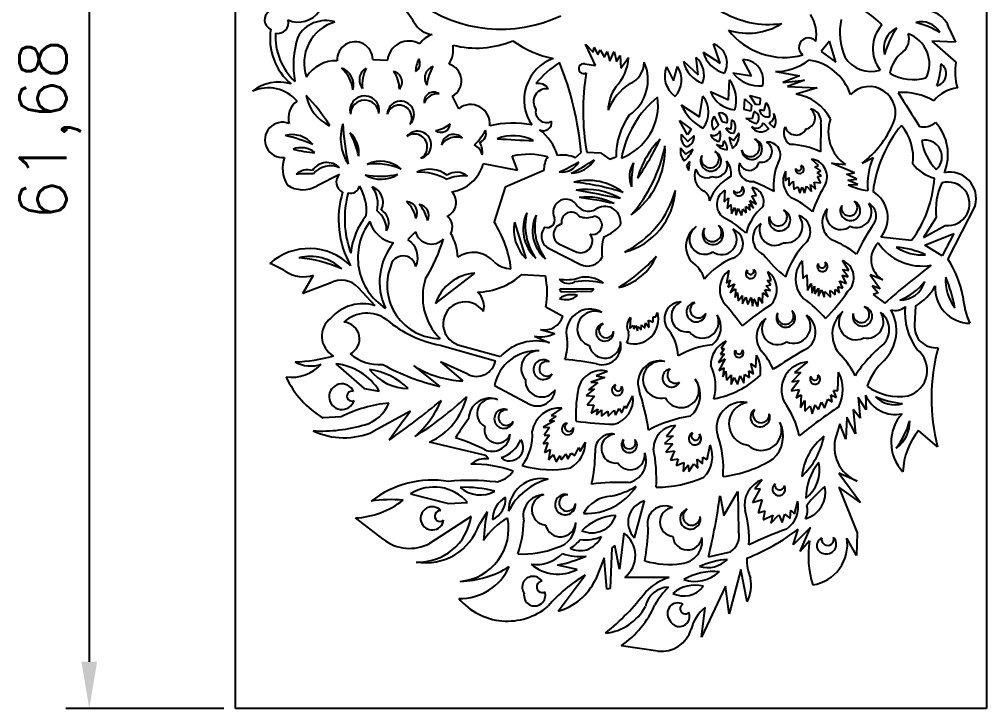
# Model space of a CAD drawing. Header units: millimetres. Extents: x 301.3 to 352.8, y 178.7 to 248.2.
# Drawn here: x 301.3 to 352.8, y 178.7 to 215.4 of the extents above; entities that cross this region are included whole.
import ezdxf

# ---------------------------------------------------------------- set-up
doc = ezdxf.new("R2010")
doc.units = ezdxf.units.MM
doc.styles.get("Standard").update_dxf_attribs({"font": 'txt', "bigfont": 'gbcbig.shx'})
doc.dimstyles.new('ISO-25', dxfattribs={"dimtxt": 2.5, "dimasz": 2.5, "dimexe": 1.25, "dimexo": 0.625, "dimtad": 1, "dimtxsty": 'Standard', "dimcen": 2.5, "dimadec": 0, "dimazin": 0, "dimtfac": 1, "dimtmove": 0, "dimatfit": 3, "dimfxl": 1, "dimarcsym": 0})
picture_1 = doc.add_image_def('image1.jpg', size_in_pixel=(500, 771))

# ---------------------------------------------------------------- blocks, each defined once
blk = doc.blocks.new('*D2')
at = {"color": 0, "lineweight": -2}
for p, q in [((312.148, 240.382), (303.738, 240.382)), ((304.988, 237.882), (304.988, 181.202)), ((312.148, 178.702), (303.738, 178.702))]:
    blk.add_line(p, q, dxfattribs=at)
at = {"color": 0}
for points in [[(304.571, 237.882), (305.404, 237.882), (304.988, 240.382)], [(304.571, 181.202), (305.404, 181.202), (304.988, 178.702)]]:
    blk.add_solid(points, dxfattribs=at)
at = {"layer": 'Defpoints', "color": 0}
for p in [(312.773, 240.382), (304.988, 178.702), (312.773, 178.702)]:
    blk.add_point(p, dxfattribs=at)
at = {"color": 0, "insert": (302.904, 209.542), "char_height": 2.5, "attachment_point": 5, "rotation": 90}
blk.add_mtext('61,68', dxfattribs=at)

msp = doc.modelspace()

# ---------------------------------------------------------------- linework, layer by layer
for p, q in [((350.782, 214.934), (351.117, 214.197)), ((331.953, 212.967), (331.407, 214.096)), ((331.407, 214.096), (331.817, 213.674)), ((331.817, 213.674), (331.867, 213.935)), ((331.867, 213.935), (332.065, 213.526)), ((332.065, 213.526), (332.189, 213.786)), ((332.189, 213.786), (332.425, 213.402)), ((338.589, 213.083), (338.219, 214.111)), ((344.396, 214.259), (343.955, 213.709)), ((344.74, 213.131), (344.396, 214.259)), ((351.117, 214.197), (349.853, 214.253)), ((349.853, 214.253), (351.14, 213.141)), ((320.082, 213.281), (320.864, 213.245)), ((332.425, 213.402), (332.562, 213.699)), ((332.562, 213.699), (332.711, 213.191)), ((332.711, 213.191), (332.934, 213.712)), ((332.934, 213.712), (333.071, 213.178)), ((333.071, 213.178), (333.257, 213.488)), ((333.257, 213.488), (333.294, 212.819)), ((333.294, 212.819), (333.704, 213.377)), ((337.41, 212.454), (337.31, 213.383)), ((337.67, 213.672), (338.589, 213.083)), ((340.247, 212.404), (339.786, 213.277)), ((343.955, 213.709), (344.74, 213.131)), ((331.37, 213.042), (331.953, 212.967)), ((335.732, 212.884), (336.101, 212.135)), ((336.101, 212.135), (336.311, 212.903)), ((336.631, 213.183), (337.41, 212.454)), ((339.264, 212.574), (340.247, 212.404)), ((341.532, 212.633), (342.805, 212.416)), ((342.805, 212.416), (341.911, 212.05)), ((339.033, 211.13), (339.082, 212.198)), ((341.911, 212.05), (343.068, 212.176)), ((343.068, 212.176), (342.163, 211.832)), ((342.163, 211.832), (343.744, 211.764)), ((343.744, 211.764), (342.633, 211.432)), ((324.319, 211.325), (324.646, 210.654)), ((337.48, 210.221), (337.662, 211.324)), ((338.062, 211.579), (339.033, 211.13)), ((340.17, 211.366), (340.718, 211.217)), ((340.474, 210.87), (340.17, 211.366)), ((340.718, 211.217), (340.701, 210.879)), ((336.508, 210.864), (337.48, 210.221)), ((339.858, 210.61), (339.901, 211.187)), ((339.901, 211.187), (340.256, 210.84)), ((340.256, 210.84), (340.213, 210.524)), ((340.701, 210.879), (340.474, 210.87)), ((340.919, 210.567), (341.039, 210.964)), ((338.246, 210.263), (338.495, 209.78)), ((338.495, 210.42), (338.671, 209.976)), ((340.213, 210.524), (339.858, 210.61)), ((339.957, 210.161), (340.303, 210.135)), ((340.303, 210.135), (340.397, 210.503)), ((340.684, 210.614), (340.919, 210.567)), ((336.41, 210.027), (337.036, 209.574)), ((336.851, 209.258), (336.41, 210.027)), ((338.495, 209.78), (338.227, 209.519)), ((338.671, 209.976), (338.959, 209.911)), ((339.164, 209.57), (339.209, 210.067)), ((340.872, 209.909), (341.172, 209.588)), ((341.463, 209.644), (341.197, 209.896)), ((343.951, 209.854), (343.923, 208.363)), ((336.511, 209.305), (336.863, 208.912)), ((337.036, 209.574), (336.851, 209.258)), ((336.863, 208.912), (337.197, 209.234)), ((338.879, 209.634), (339.164, 209.57)), ((339.052, 209.15), (339.293, 208.968)), ((339.293, 208.968), (339.576, 209.373)), ((338.373, 208.748), (338.717, 208.658)), ((338.717, 208.658), (338.779, 208.951)), ((327.792, 207.387), (327.514, 208.134)), ((330.87, 208.047), (331.184, 208.327)), ((331.482, 208.34), (332.214, 208.316)), ((332.214, 208.316), (332.698, 207.968)), ((336.478, 208.575), (336.751, 208.229)), ((336.751, 208.229), (337.138, 208.498)), ((325.968, 207.732), (327.792, 207.387)), ((332.698, 207.968), (333.046, 208.092)), ((336.976, 207.842), (336.791, 207.6)), ((336.791, 207.6), (336.915, 207.358)), ((336.915, 207.358), (336.976, 207.842)), ((343.822, 207.635), (343.454, 207.973)), ((343.615, 207.559), (343.822, 207.635)), ((345.735, 207.234), (344.515, 207.763)), ((344.515, 207.763), (345.264, 207.679)), ((346.151, 207.762), (346.733, 208.061)), ((346.151, 207.762), (346.151, 207.762)), ((346.151, 207.762), (346.151, 207.762)), ((318.31, 207.159), (317.121, 206.549)), ((329.192, 207.365), (327.141, 206.483)), ((342.057, 207.328), (342.064, 206.822)), ((343.945, 207.351), (343.615, 207.559)), ((343.745, 207.252), (343.945, 207.351)), ((343.983, 207.091), (343.745, 207.252)), ((343.761, 207.045), (343.983, 207.091)), ((345.306, 207.175), (345.735, 207.234)), ((345.861, 206.906), (345.306, 207.175)), ((342.064, 206.822), (342.248, 206.991)), ((342.248, 206.991), (342.233, 206.546)), ((342.233, 206.546), (342.471, 206.799)), ((342.471, 206.799), (342.509, 206.354)), ((343.454, 206.255), (343.4, 206.623)), ((343.4, 206.623), (343.661, 206.377)), ((343.661, 206.377), (343.584, 206.753)), ((343.584, 206.753), (343.945, 206.707)), ((343.945, 206.707), (343.761, 207.045)), ((345.373, 206.856), (345.861, 206.906)), ((345.92, 206.629), (345.373, 206.856)), ((345.398, 206.604), (345.92, 206.629)), ((327.141, 206.483), (326.541, 204.628)), ((338.84, 206.313), (338.788, 205.697)), ((340.267, 206.018), (340.524, 206.043)), ((340.524, 206.043), (340.28, 206.467)), ((342.509, 206.354), (342.724, 206.492)), ((342.724, 206.492), (342.832, 206.163)), ((342.832, 206.163), (342.955, 206.485)), ((342.955, 206.485), (343.07, 206.163)), ((343.07, 206.163), (343.177, 206.523)), ((343.177, 206.523), (343.454, 206.255)), ((338.788, 205.697), (339.02, 205.902)), ((339.02, 205.902), (338.955, 205.337)), ((338.955, 205.337), (339.148, 205.555)), ((339.148, 205.555), (339.187, 205.067)), ((340.177, 205.247), (340.125, 205.581)), ((340.125, 205.581), (340.357, 205.363)), ((340.357, 205.363), (340.164, 205.774)), ((340.164, 205.774), (340.511, 205.581)), ((340.511, 205.581), (340.267, 206.018)), ((339.187, 205.067), (339.367, 205.401)), ((339.367, 205.401), (339.431, 204.99)), ((339.431, 204.99), (339.547, 205.35)), ((339.547, 205.35), (339.714, 204.977)), ((339.714, 204.977), (339.791, 205.324)), ((339.791, 205.324), (339.971, 205.119)), ((339.971, 205.119), (339.945, 205.44)), ((339.945, 205.44), (340.177, 205.247)), ((352.158, 205.497), (350.71, 202.667)), ((327.633, 204.617), (328.237, 202.679)), ((350.091, 204.855), (349.405, 203.789)), ((322.361, 204.097), (321.948, 203.698)), ((349.405, 203.789), (350.57, 204.444)), ((349.481, 203.396), (351.018, 204.005)), ((351.018, 204.005), (350.408, 202.824)), ((347.144, 203.828), (348.775, 203.647)), ((329.514, 203.189), (331.141, 202.359)), ((330.027, 203.437), (330.957, 203.019)), ((350.408, 202.824), (349.481, 203.396)), ((342.945, 202.551), (342.986, 201.617)), ((345.431, 202.039), (345.098, 202.578)), ((339.048, 202.039), (338.914, 201.367)), ((341.295, 201.515), (341.119, 201.979)), ((345.403, 201.707), (345.091, 202.087)), ((345.091, 202.087), (345.431, 202.039)), ((316.36, 200.818), (316.931, 201.797)), ((323.424, 200.286), (325.52, 201.896)), ((328.029, 201.831), (329.274, 201.76)), ((338.914, 201.367), (339.112, 201.544)), ((339.112, 201.544), (338.984, 201.15)), ((341.275, 201.268), (341.078, 201.515)), ((341.078, 201.515), (341.295, 201.515)), ((342.986, 201.617), (343.194, 201.811)), ((343.194, 201.811), (343.235, 200.98)), ((345.119, 201.091), (344.939, 201.485)), ((344.939, 201.485), (345.306, 201.354)), ((345.306, 201.354), (345.077, 201.797)), ((345.077, 201.797), (345.403, 201.707)), ((347.247, 201.536), (346.563, 201.802)), ((346.563, 201.802), (347.108, 201.071)), ((317.811, 201.364), (316.36, 200.818)), ((320.212, 200.163), (319.324, 201.116)), ((330.047, 201.062), (331.852, 201.062)), ((330.123, 200.88), (330.047, 201.062)), ((331.746, 200.919), (330.123, 200.88)), ((331.852, 201.062), (331.746, 200.919)), ((338.984, 201.15), (339.339, 201.337)), ((339.339, 201.337), (339.122, 200.854)), ((339.122, 200.854), (339.398, 201.071)), ((339.398, 201.071), (339.379, 200.607)), ((341.147, 200.636), (340.969, 201.021)), ((340.969, 201.021), (341.266, 200.982)), ((341.028, 201.229), (341.275, 201.268)), ((341.266, 200.982), (341.028, 201.229)), ((343.235, 200.98), (343.422, 201.354)), ((343.422, 201.354), (343.478, 200.828)), ((343.478, 200.828), (343.609, 201.209)), ((343.609, 201.209), (343.63, 200.793)), ((343.63, 200.793), (343.824, 201.105)), ((343.824, 201.105), (343.817, 200.676)), ((343.817, 200.676), (343.976, 201.015)), ((343.976, 201.015), (344.115, 200.614)), ((344.115, 200.614), (344.163, 200.918)), ((344.163, 200.918), (344.461, 200.627)), ((344.461, 200.627), (344.433, 200.973)), ((344.433, 200.973), (344.71, 200.752)), ((344.71, 200.752), (344.71, 201.036)), ((344.71, 201.036), (344.939, 200.842)), ((344.939, 200.842), (344.849, 201.195)), ((344.849, 201.195), (345.119, 201.091)), ((347.108, 201.071), (346.683, 201.217)), ((346.683, 201.217), (347.002, 200.845)), ((339.379, 200.607), (339.507, 200.863)), ((339.507, 200.863), (339.547, 200.429)), ((339.547, 200.429), (339.754, 200.705)), ((339.754, 200.705), (339.774, 200.261)), ((339.774, 200.261), (339.952, 200.627)), ((339.952, 200.627), (340.06, 200.232)), ((340.06, 200.232), (340.228, 200.607)), ((340.228, 200.607), (340.307, 200.133)), ((340.307, 200.133), (340.376, 200.538)), ((340.376, 200.538), (340.584, 200.123)), ((340.584, 200.123), (340.376, 200.538)), ((340.584, 200.123), (340.633, 200.617)), ((340.633, 200.617), (340.831, 200.301)), ((340.831, 200.301), (340.851, 200.844)), ((340.851, 200.844), (341.147, 200.636)), ((347.002, 200.845), (346.736, 200.765)), ((346.736, 200.765), (347.348, 200.3)), ((329.298, 200.113), (330.211, 199.616)), ((348.988, 200.149), (348.938, 199.151)), ((333.808, 199.542), (333.776, 198.942)), ((334.805, 199.001), (334.772, 199.399)), ((334.772, 199.399), (335.016, 199.293)), ((335.016, 199.293), (335.016, 199.57)), ((335.016, 199.57), (335.162, 199.57)), ((335.162, 199.57), (335.239, 199.805)), ((329.013, 198.893), (329.772, 198.68)), ((333.776, 198.942), (333.956, 199.131)), ((333.956, 199.131), (333.981, 198.926)), ((333.981, 198.926), (334.088, 199.107)), ((334.088, 199.107), (334.178, 198.827)), ((334.178, 198.827), (334.222, 199.06)), ((334.222, 199.06), (334.381, 198.879)), ((334.381, 198.879), (334.395, 199.151)), ((334.395, 199.151), (334.569, 198.977)), ((334.569, 198.977), (334.601, 199.253)), ((334.601, 199.253), (334.805, 199.001)), ((328.693, 198.537), (329.5, 198.194)), ((323.674, 198.063), (326.617, 197.221)), ((324.621, 198.088), (326.879, 197.459)), ((338.794, 197.878), (338.597, 197.564)), ((338.896, 198.271), (338.629, 197.878)), ((338.629, 197.878), (338.794, 197.878)), ((338.809, 197.596), (338.495, 197.141)), ((338.495, 197.141), (338.841, 197.329)), ((338.841, 197.329), (338.503, 196.717)), ((338.597, 197.564), (338.809, 197.596)), ((340.483, 196.874), (340.522, 197.533)), ((318.119, 197.066), (319.618, 195.746)), ((322.252, 196.973), (323.658, 195.866)), ((325.146, 196.511), (323.691, 197.171)), ((323.691, 197.171), (324.881, 196.164)), ((338.503, 196.717), (338.786, 196.858)), ((338.786, 196.858), (338.731, 196.371)), ((340.349, 196.544), (340.223, 197.093)), ((340.223, 197.093), (340.483, 196.874)), ((343.239, 197.172), (342.533, 196.615)), ((332.44, 196.342), (331.693, 196.086)), ((332.583, 196.658), (331.98, 196.423)), ((331.98, 196.423), (332.44, 196.342)), ((338.731, 196.371), (338.888, 196.67)), ((338.888, 196.67), (338.919, 196.207)), ((338.919, 196.207), (339.171, 196.481)), ((339.171, 196.481), (339.171, 195.971)), ((339.171, 195.971), (339.336, 196.348)), ((339.336, 196.348), (339.509, 195.971)), ((339.509, 195.971), (339.642, 196.426)), ((339.642, 196.426), (339.839, 196.034)), ((339.839, 196.034), (339.886, 196.505)), ((339.886, 196.505), (340.145, 196.348)), ((340.145, 196.348), (340.114, 196.701)), ((340.114, 196.701), (340.349, 196.544)), ((342.881, 196.601), (342.394, 196.114)), ((342.533, 196.615), (342.881, 196.601)), ((344.846, 195.655), (344.888, 196.629)), ((319.618, 195.746), (320.431, 195.619)), ((326.562, 195.922), (328.461, 194.902)), ((332.062, 196.076), (331.571, 195.678)), ((331.693, 196.086), (332.062, 196.076)), ((342.798, 196.184), (342.366, 195.627)), ((342.394, 196.114), (342.798, 196.184)), ((331.888, 195.729), (331.448, 195.381)), ((331.448, 195.381), (331.888, 195.341)), ((331.888, 195.341), (331.499, 194.86)), ((331.571, 195.678), (331.888, 195.729)), ((333.585, 194.697), (333.933, 195.361)), ((342.366, 195.627), (342.784, 195.71)), ((342.784, 195.71), (342.631, 195.251)), ((342.631, 195.251), (342.895, 195.418)), ((342.895, 195.418), (342.853, 194.736)), ((344.539, 195.042), (344.484, 195.418)), ((344.484, 195.418), (344.776, 195.279)), ((344.776, 195.279), (344.609, 195.655)), ((344.609, 195.655), (344.846, 195.655)), ((346.365, 194.618), (345.928, 195.284)), ((345.928, 195.284), (346.037, 194.182)), ((346.328, 195.393), (346.365, 194.618)), ((330.147, 194.716), (329.591, 194.319)), ((331.499, 194.86), (331.857, 194.891)), ((331.857, 194.891), (331.714, 194.441)), ((333.35, 194.452), (333.514, 194.83)), ((333.514, 194.83), (333.585, 194.697)), ((342.853, 194.736), (343.09, 195.112)), ((343.09, 195.112), (343.09, 194.555)), ((343.09, 194.555), (343.383, 194.833)), ((343.383, 194.833), (343.48, 194.402)), ((343.48, 194.402), (343.634, 194.889)), ((343.634, 194.889), (343.815, 194.638)), ((343.815, 194.638), (343.982, 195.028)), ((343.982, 195.028), (344.135, 194.708)), ((344.135, 194.708), (344.316, 195.195)), ((344.316, 195.195), (344.539, 195.042)), ((318.4, 194.253), (317.439, 194.188)), ((322.1, 194.539), (320.113, 193.462)), ((329.841, 194.285), (329.478, 194.025)), ((329.591, 194.319), (329.841, 194.285)), ((331.714, 194.441), (332.072, 194.656)), ((332.072, 194.656), (332, 194.36)), ((332, 194.36), (332.266, 194.615)), ((332.266, 194.615), (332.256, 194.288)), ((332.256, 194.288), (332.604, 194.554)), ((332.604, 194.554), (332.614, 194.278)), ((332.614, 194.278), (332.931, 194.595)), ((332.931, 194.595), (333.002, 194.329)), ((333.002, 194.329), (333.197, 194.687)), ((333.197, 194.687), (333.35, 194.452)), ((345.322, 194.23), (345.274, 193.056)), ((345.783, 193.334), (345.322, 194.23)), ((346.037, 194.182), (345.662, 194.642)), ((345.662, 194.642), (345.783, 193.334)), ((329.761, 194.036), (329.149, 193.696)), ((329.149, 193.696), (329.5, 193.685)), ((329.5, 193.685), (329.217, 193.277)), ((329.478, 194.025), (329.761, 194.036)), ((336.202, 193.785), (335.726, 193.194)), ((344.959, 193.879), (344.765, 193.237)), ((345.274, 193.056), (344.959, 193.879)), ((329.489, 193.277), (329.16, 192.813)), ((329.217, 193.277), (329.489, 193.277)), ((336.074, 193.241), (335.622, 192.823)), ((335.726, 193.194), (336.074, 193.241)), ((350.161, 192.645), (349.138, 193.517)), ((326.112, 192.178), (323.113, 192.904)), ((329.16, 192.813), (329.41, 192.881)), ((329.41, 192.881), (329.228, 192.348)), ((331.122, 192.405), (331.416, 192.903)), ((335.622, 192.823), (336.063, 192.812)), ((336.063, 192.812), (335.692, 192.36)), ((337.895, 191.977), (338.046, 192.754)), ((326.242, 191.996), (326.112, 192.178)), ((329.228, 192.348), (329.534, 192.507)), ((329.534, 192.507), (329.444, 191.952)), ((329.444, 191.952), (329.693, 192.235)), ((329.693, 192.235), (329.852, 191.85)), ((329.852, 191.85), (330.067, 192.19)), ((330.067, 192.19), (330.124, 191.952)), ((330.124, 191.952), (330.362, 192.269)), ((330.362, 192.269), (330.464, 191.986)), ((330.464, 191.986), (330.657, 192.314)), ((330.657, 192.314), (330.838, 192.19)), ((330.838, 192.19), (331.065, 192.62)), ((331.065, 192.62), (331.122, 192.405)), ((335.692, 192.36), (336.144, 192.441)), ((336.144, 192.441), (335.935, 191.931)), ((335.935, 191.931), (336.341, 192.012)), ((336.341, 192.012), (336.237, 191.653)), ((336.237, 191.653), (336.643, 191.815)), ((336.643, 191.815), (336.62, 191.34)), ((336.62, 191.34), (336.886, 191.688)), ((336.886, 191.688), (336.91, 191.328)), ((336.91, 191.328), (337.176, 191.734)), ((337.176, 191.734), (337.397, 191.514)), ((337.397, 191.514), (337.35, 191.989)), ((337.35, 191.989), (337.64, 191.746)), ((337.64, 191.746), (337.652, 192.105)), ((337.652, 192.105), (337.895, 191.977)), ((345.882, 190.823), (344.91, 191.237)), ((344.91, 191.237), (346.063, 189.684)), ((340.817, 190.884), (340.43, 190.416)), ((322.099, 190.147), (324.113, 189.623)), ((338.783, 188.998), (339.522, 190.273)), ((339.522, 190.273), (339.567, 188.142)), ((340.719, 190.429), (340.306, 189.686)), ((340.43, 190.416), (340.719, 190.429)), ((346.063, 189.684), (344.894, 190.502)), ((344.894, 190.502), (345.879, 188.065)), ((324.113, 189.623), (325.128, 189.691)), ((334.018, 187.804), (334.552, 189.769)), ((338.574, 190.045), (338.783, 188.998)), ((340.306, 189.686), (340.816, 189.851)), ((340.816, 189.851), (340.609, 189.136)), ((342.538, 189.08), (342.717, 189.755)), ((326.18, 189.178), (325.764, 188.531)), ((340.609, 189.136), (340.954, 189.246)), ((340.954, 189.246), (340.871, 188.764)), ((341.89, 188.613), (342.028, 189.053)), ((342.028, 189.053), (342.317, 188.833)), ((342.317, 188.833), (342.345, 189.273)), ((342.345, 189.273), (342.538, 189.08)), ((320.634, 187.734), (319.157, 188.86)), ((325.316, 188.931), (323.111, 187.505)), ((340.871, 188.764), (341.394, 189.012)), ((341.284, 188.585), (341.698, 189.025)), ((341.394, 189.012), (341.284, 188.585)), ((341.698, 189.025), (341.89, 188.613)), ((333.451, 188.051), (333.216, 186.13)), ((343.387, 188.353), (342.47, 187.436)), ((342.47, 187.436), (342.732, 188.265)), ((342.834, 187.072), (343.387, 188.353)), ((345.879, 188.065), (345.846, 186.863)), ((343.344, 187.64), (342.834, 187.072)), ((345.846, 186.863), (345.328, 187.781)), ((332.815, 187.271), (332.727, 185.102)), ((332.965, 187.384), (332.815, 187.271)), ((333.216, 186.13), (332.965, 187.384)), ((337.963, 186.785), (339.139, 187.058)), ((332.401, 186.744), (331.937, 185.566)), ((332.551, 185.065), (332.401, 186.744)), ((330.96, 186.119), (329.928, 186.349)), ((339.675, 186.112), (339.063, 183.756)), ((340.024, 184.396), (339.675, 186.112)), ((329.96, 183.899), (331.386, 185.807)), ((335.861, 185.691), (333.499, 185.691)), ((332.727, 185.102), (332.551, 185.065)), ((338.874, 185.225), (337.584, 182.518)), ((339.063, 183.756), (338.874, 185.225)), ((337.584, 182.518), (337.792, 184.096)), ((335.27, 181.768), (333.307, 182.055))]:
    msp.add_line(p, q)
for centre, radius, start, end in [((316.12, 216.635), 1.365, 246.3983, 43.3945), ((315.916, 211.091), 7.616, 33.1003, 51.3368), ((326.906, 222.378), 7.48, 233.4699, 295.218), ((343.912, 212.131), 4.43, 42.1448, 72.9582), ((314.863, 215.395), 0.54, 123.1396, 247.3771), ((341.199, 220.162), 5.015, 238.2714, 277.5938), ((349.489, 214.538), 1.352, 17.0419, 101.1144), ((315.028, 215.234), 0.566, 257.3927, 15.3516), ((317.573, 213.668), 1.683, 72.8314, 151.7979), ((341.697, 214.593), 2.012, 349.921, 32.7182), ((348.252, 214.725), 3.299, 167.8803, 203.3021), ((317.759, 214.382), 3.146, 170.5906, 229.9162), ((318.687, 213.102), 2.259, 105.8504, 199.575), ((323.366, 215.813), 1.209, 207.7113, 264.6105), ((340.07, 218.079), 3.398, 252.0561, 301.8238), ((342.002, 217.166), 3.776, 217.9219, 285.1134), ((348.538, 213.86), 1.83, 137.1789, 218.5771), ((348.486, 213.863), 1.199, 114.8265, 195.06), ((352.463, 212.004), 5.364, 146.6615, 163.225), ((349.302, 214.177), 1.112, 28.7663, 105.9711), ((347.96, 210.958), 4.412, 58.3181, 76.4193), ((318.211, 214.519), 3.31, 177.1787, 226.7153), ((320.649, 212.994), 4.79, 162.1448, 190.6456), ((323.614, 213.437), 1.226, 107.1657, 146.9717), ((343.282, 213.929), 0.504, 38.1676, 234.1206), ((347.76, 214.374), 0.881, 309.0126, 17.4592), ((348.034, 213.041), 1.695, 334.0607, 70.5077), ((319.137, 213.275), 0.946, 0.3829, 183.5978), ((322.008, 213.11), 1.151, 59.8237, 173.2663), ((322.839, 213.833), 1.534, 328.4934, 8.0364), ((325.611, 218.858), 4.971, 255.3958, 292.8663), ((330.627, 218.404), 5.152, 233.2317, 259.5464), ((337.864, 213.087), 1.084, 330.5811, 70.8858), ((322.06, 213.081), 0.54, 303.8788, 25.8767), ((324.169, 212.511), 1.813, 153.6026, 176.153), ((330.5, 211.126), 2.355, 110.0666, 214.5274), ((331.316, 213.503), 2.391, 315.484, 356.9801), ((336.463, 212.446), 1.263, 340.0332, 47.8658), ((339.218, 214.11), 1.609, 195.7981, 255.2661), ((339.779, 212.175), 1.102, 344.6172, 89.6477), ((346.612, 214.272), 1.631, 211.5041, 287.6919), ((349.401, 212.252), 1.803, 127.0827, 170.5385), ((318.124, 211.372), 1.844, 87.8782, 148.1654), ((317.32, 211.497), 1.712, 5.3642, 50.076), ((318.141, 211.929), 0.924, 342.898, 72.5423), ((320.069, 212.197), 0.701, 118.1351, 220.9586), ((321.287, 211.973), 1.762, 151.438, 187.6557), ((323.499, 212.284), 0.651, 107.2376, 214.6803), ((325.063, 211.745), 2.106, 146.5285, 175.3894), ((323.877, 212.142), 0.929, 298.4579, 73.1008), ((333.861, 207.546), 6.769, 124.5287, 138.9176), ((314.279, 206.777), 16.976, 5.2403, 21.9519), ((331.31, 212.791), 0.258, 76.5407, 301.42), ((332.455, 212.196), 2.281, 304.3394, 24.1441), ((333.331, 213.123), 1.205, 291.1569, 0.2617), ((336.912, 212.374), 1.286, 156.6596, 235.3541), ((335.274, 212.19), 1.259, 316.1079, 34.5356), ((338.161, 213.489), 1.56, 191.3248, 250.8883), ((341.513, 215.545), 2.912, 270.3904, 307.8748), ((342.937, 210.547), 2.724, 18.403, 82.3472), ((349.962, 212.517), 0.657, 284.6277, 53.508), ((345.748, 213.331), 4.614, 341.6867, 356.449), ((354.081, 212.605), 2.989, 169.6708, 196.3376), ((319.869, 211.685), 1.634, 0.3055, 36.0561), ((321.057, 212.075), 0.587, 319.4467, 76.9149), ((343.704, 210.563), 12.423, 170.7016, 190.3074), ((340.647, 213.584), 1.713, 216.1532, 276.5324), ((348.879, 214.672), 2.468, 239.3885, 285.9714), ((315.075, 209.795), 2.277, 73.1926, 127.9453), ((314.506, 209.725), 2.043, 40.6648, 114.0161), ((329.321, 211.038), 0.681, 80.07, 216.2663), ((328.897, 211.371), 0.638, 31.9332, 102.5378), ((335.62, 209.319), 3.26, 124.6626, 157.3637), ((335.053, 210.468), 2.444, 146.2473, 177.5353), ((337.599, 211.114), 1.837, 343.6316, 36.1536), ((346.529, 210.449), 1.389, 335.5299, 136.4248), ((351.42, 209.895), 1.881, 96.3336, 141.0583), ((318.729, 211.778), 2.232, 190.8998, 245.0789), ((309.906, 204.887), 9.264, 31.691, 44.2877), ((319.648, 210.56), 0.779, 348.8909, 194.7716), ((323.323, 211.033), 0.505, 54.2891, 189.4331), ((323.53, 210.7), 0.749, 83.2565, 160.4656), ((338.733, 207.019), 5.504, 129.2885, 169.5254), ((332.229, 210.864), 3.047, 290.9895, 7.8244), ((336.626, 210.469), 1.343, 320.4473, 39.5527), ((339.519, 212.156), 1.567, 201.5838, 264.2124), ((342.219, 208.94), 2.526, 27.7206, 80.5728), ((348.287, 208.189), 3.336, 59.9596, 93.8964), ((698.378, 429.728), 412.721, 211.91857, 212.21369), ((316.683, 210.162), 1.093, 125.0844, 195.6297), ((319.654, 210.353), 0.76, 4.2757, 179.3868), ((321.566, 210.342), 0.717, 314.1218, 177.4602), ((321.491, 210.175), 0.671, 328.8073, 162.7747), ((325.287, 209.846), 1.032, 354.8115, 128.4719), ((338.954, 211.964), 2.682, 204.2318, 241.1908), ((340.446, 210.446), 0.787, 343.6622, 41.1358), ((329.337, 210.501), 0.581, 166.6943, 297.5494), ((336.771, 208.145), 3.726, 144.4188, 180.8081), ((338.892, 209.874), 0.754, 148.8889, 208.0936), ((338.594, 210.045), 0.388, 339.8226, 104.8478), ((340.998, 211.452), 1.659, 231.1236, 253.002), ((340.285, 210.153), 0.367, 308.3562, 72.2034), ((341.116, 210.65), 0.434, 184.7921, 281.3649), ((341.02, 210.293), 0.434, 294.0489, 14.346), ((340.734, 210.002), 0.811, 333.8145, 29.4245), ((343.03, 210.171), 0.605, 282.8059, 53.314), ((343.241, 209.955), 0.717, 351.9405, 77.9116), ((315.28, 208.997), 0.939, 68.0726, 276.3022), ((320.883, 209.084), 2.512, 162.2254, 212.9771), ((333.861, 210.816), 15.401, 183.5924, 191.61), ((323.725, 209.88), 0.483, 232.7562, 357.0151), ((323.166, 211.085), 1.612, 279.5148, 310.2565), ((327.53, 204.331), 5.556, 79.3211, 102.6359), ((329.173, 209.921), 0.437, 242.0137, 8.6353), ((338.915, 209.671), 0.494, 319.3375, 53.41), ((340.503, 209.996), 0.38, 228.5586, 346.6148), ((340.762, 210.022), 0.597, 211.3021, 313.3474), ((342.694, 209.371), 0.731, 153.5963, 237.4192), ((342.625, 209.866), 0.61, 196.2062, 332.1459), ((346.441, 209.422), 2.104, 160.7713, 235.9551), ((342.888, 211.994), 5.343, 307.6245, 336.6185), ((353.535, 205.41), 6.865, 140.5863, 172.9843), ((346.153, 208.027), 2.712, 353.5525, 39.9666), ((349.42, 210.628), 0.941, 255.7836, 312.0565), ((348.163, 208.21), 2.553, 337.7303, 42.3287), ((315.785, 207.855), 1.421, 39.0847, 104.6305), ((313.635, 201.295), 8.135, 66.4324, 77.2827), ((313.941, 206.906), 5.529, 12.6965, 26.5866), ((317.842, 208.299), 1.502, 353.2218, 46.0613), ((322.467, 208.728), 0.732, 284.2715, 141.4857), ((322.295, 208.617), 0.694, 300.5046, 125.2526), ((324.393, 208.639), 0.652, 43.8466, 172.7091), ((324.537, 208.202), 0.946, 69.8606, 146.6951), ((323.404, 210.875), 3.003, 314.2909, 333.1537), ((325.613, 209.339), 0.503, 288.8657, 20.9609), ((327.56, 206.869), 2.351, 62.8426, 111.2912), ((327.334, 207.382), 2.702, 16.9562, 52.8074), ((337.156, 209.164), 0.66, 167.6142, 234.6292), ((336.657, 209.159), 0.545, 282.3285, 7.9426), ((338.24, 209.571), 0.338, 238.4139, 345.4105), ((338.651, 209.546), 0.644, 204.0619, 258.4328), ((337.851, 209.255), 0.752, 333.1728, 17.9108), ((339.275, 209.767), 0.418, 198.4466, 271.9777), ((343.564, 210.229), 4.639, 193.4495, 201.2871), ((338.753, 209.223), 0.836, 305.7704, 10.3463), ((325.128, 208.009), 0.807, 13.4149, 62.5422), ((324.877, 208.33), 1.045, 352.668, 30.6705), ((330.508, 264.392), 55.463, 266.0702, 268.0636), ((327.922, 210.177), 7.867, 318.8357, 349.0446), ((331.322, 208.514), 4.326, 305.6553, 2.2249), ((338.738, 205.724), 4.716, 135.3269, 164.7294), ((322.842, 214.892), 13.841, 325.0679, 334.9885), ((339.031, 209.366), 0.902, 223.2388, 265.4467), ((338.269, 208.485), 0.691, 358.4645, 42.388), ((340.193, 208.596), 0.491, 194.5703, 63.4778), ((340.267, 208.505), 0.55, 183.3544, 74.6937), ((340.768, 208.377), 0.575, 257.2509, 60.702), ((341.111, 208.196), 0.686, 324.6066, 95.2176), ((342.164, 204.629), 4.128, 64.7752, 88.1067), ((349.499, 208.092), 0.896, 311.4262, 101.744), ((352.054, 209.371), 2.767, 188.3456, 224.8246), ((316.259, 207.359), 1.222, 52.3905, 109.9579), ((317.142, 213.041), 4.716, 254.0056, 268.3427), ((328.38, 204.245), 3.984, 75.2144, 102.5585), ((330.501, 207.393), 1.309, 147.4651, 181.2243), ((330.178, 206.449), 1.741, 66.5872, 98.5628), ((337.307, 208.422), 0.843, 169.5538, 220.1073), ((335.658, 209.143), 1.614, 308.4699, 336.4434), ((338.082, 207.882), 0.549, 148.6958, 66.1939), ((338.05, 207.986), 0.473, 157.3921, 57.4976), ((317.032, 207.48), 1.749, 160.5156, 210.1038), ((317.649, 206.862), 0.929, 44.1361, 147.1034), ((317.828, 206.464), 1.153, 64.9562, 141.603), ((320.51, 206.274), 1.589, 47.1196, 116.8085), ((320.248, 204.416), 3.307, 66.0319, 97.8962), ((323.978, 208.271), 2.061, 278.9509, 344.836), ((327.92, 212.644), 5.741, 291.3186, 303.0582), ((330.169, 208.266), 0.984, 260.5526, 333.8242), ((321.937, 223.739), 18.677, 297.8087, 302.2208), ((330.576, 208.785), 1.568, 272.7268, 327.3027), ((335.111, 207.042), 1.358, 147.5889, 203.3536), ((339.029, 206.731), 5.17, 168.4131, 182.5295), ((338.351, 207.633), 0.617, 250.6965, 22.3167), ((338.156, 207.191), 1.021, 352.5586, 41.4204), ((340.285, 207.491), 0.715, 156.7265, 274.6739), ((340.13, 207.889), 0.516, 192.9888, 351.819), ((344.361, 206.625), 2.936, 156.4209, 187.3049), ((342.817, 207.425), 0.222, 165.8172, 76.0661), ((342.758, 207.524), 0.162, 195.9, 45.9833), ((343.32, 207.026), 0.957, 339.096, 81.9684), ((349.935, 206.629), 3.508, 155.916, 185.5009), ((350.497, 208.961), 2.063, 216.9067, 255.7595), ((316.621, 206.457), 0.942, 74.723, 130.9265), ((316.54, 200.789), 6.403, 86.5602, 94.8028), ((318.73, 206.747), 0.588, 135.5701, 244.8558), ((320.525, 208.518), 1.622, 238.3626, 303.7838), ((320.474, 211.244), 4.185, 258.9822, 283.1643), ((323.102, 205.893), 1.539, 52.2682, 115.5653), ((322.523, 204.178), 3.104, 61.1104, 91.57), ((324.913, 204.797), 2.28, 84.6562, 112.9881), ((324.557, 206.38), 0.892, 50.3957, 125.0724), ((338.121, 207.083), 0.907, 156.708, 243.8898), ((337.863, 207.565), 0.588, 192.1264, 298.9381), ((343.074, 206.815), 1.14, 153.2077, 231.9372), ((350.815, 205.877), 1.396, 344.2129, 101.9635), ((316.362, 207.833), 1.492, 235.591, 300.604), ((331.523, 203.705), 3.135, 52.6517, 103.6208), ((329.399, 193.597), 13.228, 72.2836, 83.9888), ((340.368, 204.832), 2.53, 118.3186, 158.7351), ((333.775, 191.571), 16.565, 62.402, 66.6419), ((351.578, 202.28), 8.581, 149.1215, 160.2975), ((347.089, 210.383), 4.141, 245.8986, 261.0288), ((343.915, 207.308), 6.084, 323.0125, 356.7377), ((353.397, 205.274), 3.333, 154.5248, 187.2206), ((350.704, 205.594), 1.158, 263.3291, 105.8267), ((323.292, 204.75), 5.03, 163.0623, 209.232), ((323.808, 204.777), 5.22, 164.4144, 200.2343), ((318.918, 206.627), 0.468, 252.7974, 348.6296), ((317.231, 205.219), 2.518, 354.1519, 31.5067), ((319.751, 205.668), 0.879, 332.4334, 70.4111), ((318.866, 205.584), 1.491, 345.9644, 37.6987), ((323.698, 205.673), 0.823, 294.8658, 43.0811), ((331.471, 202.81), 3.546, 59.5343, 98.9458), ((319.703, 140.885), 66.382, 78.20812, 80.27203), ((331.136, 207.731), 5.266, 296.67, 344.3194), ((332.584, 206.537), 3.629, 284.6114, 356.378), ((337.431, 205.766), 0.58, 358.3611, 59.9502), ((339.264, 205.563), 0.862, 119.4806, 234.4352), ((339.581, 206.285), 0.275, 177.4507, 53.3023), ((339.509, 206.437), 0.246, 214.7738, 15.9791), ((340.12, 205.701), 0.783, 340.5153, 78.2431), ((345.882, 204.855), 1.627, 320.8512, 58.9384), ((320.829, 204.527), 1.58, 10.2677, 48.4069), ((321.836, 205.093), 0.617, 332.5278, 86.1467), ((321.054, 204.217), 2.013, 14.032, 41.7183), ((322.469, 204.965), 0.598, 334.2122, 81.5381), ((330.374, 205.149), 0.686, 41.0094, 206.1614), ((331.575, 205.992), 0.788, 209.8936, 305.6957), ((331.512, 202.898), 3.054, 62.3302, 98.2197), ((328.773, 186.915), 19.144, 77.4577, 83.0922), ((340.274, 201.509), 4.882, 48.6458, 64.5615), ((345.512, 205.23), 0.533, 148.9694, 67.3328), ((345.463, 205.379), 0.427, 162.8143, 53.488), ((345.827, 205.148), 0.821, 246.5394, 33.9738), ((346.139, 204.946), 0.757, 330.3891, 60.8447), ((319.516, 204.193), 1.301, 358.3417, 52.2525), ((320.139, 204.57), 0.794, 328.5503, 60.5074), ((330.2, 204.233), 2.106, 155.4196, 226.9292), ((331.177, 204.426), 2.972, 166.7167, 215.6321), ((330.65, 204.628), 0.522, 34.0144, 192.8064), ((332.443, 204.613), 0.843, 349.6689, 118.9428), ((342.609, 203.331), 2.74, 129.7072, 165.305), ((341.749, 204.726), 0.573, 160.603, 68.0105), ((341.676, 204.887), 0.468, 176.4941, 52.1194), ((345.113, 204.595), 1.097, 138.7969, 236.7468), ((345.009, 205.007), 0.785, 156.6972, 308.7698), ((322.796, 202.526), 3.912, 141.4836, 173.4683), ((322.497, 202.727), 3.208, 143.2379, 237.2012), ((321.481, 205.097), 1.617, 196.1706, 259.737), ((323.598, 204.351), 0.727, 332.129, 52.1802), ((321.621, 201.446), 5.86, 6.7563, 32.8883), ((329.738, 204.21), 2.144, 169.0624, 225.5671), ((330.521, 204.152), 1.934, 154.3276, 230.3365), ((331.488, 204.363), 2.781, 166.982, 217.6821), ((329.383, 204.722), 0.395, 250.9245, 18.3408), ((330.283, 203.954), 0.577, 104.1665, 243.6312), ((331.466, 205.955), 1.103, 249.6518, 291.8545), ((331.803, 204.449), 0.488, 253.9707, 81.2174), ((336.532, 200.394), 4.993, 46.6752, 63.4706), ((341.269, 203.755), 0.945, 123.6643, 246.5655), ((341.495, 204.202), 0.823, 155.5839, 304.107), ((342.082, 204.401), 0.89, 261.8808, 39.9674), ((342.492, 204.122), 0.894, 323.2839, 72.275), ((356.23, 198.06), 11.463, 145.3793, 154.9491), ((323.209, 204.328), 0.878, 195.2632, 316.6879), ((321.894, 202.636), 2.72, 2.3806, 30.3686), ((329.788, 203.859), 0.724, 137.5043, 247.7557), ((331.154, 203.617), 0.629, 251.8096, 35.204), ((331.61, 205.879), 2.185, 290.8815, 319.5664), ((338.046, 203.325), 1.285, 124.7874, 217.7681), ((337.746, 203.706), 0.802, 122.689, 303.4045), ((338.193, 203.969), 0.553, 142.4607, 56.4477), ((338.177, 204.067), 0.485, 150.5065, 48.4019), ((338.66, 203.687), 0.804, 233.9786, 42.7845), ((338.991, 203.464), 0.812, 289.6617, 71.3444), ((323.707, 201.428), 3.262, 140.4307, 205.359), ((321.321, 202.728), 1.156, 335.8165, 57.108), ((315.311, 206.282), 8.912, 328.3647, 343.3282), ((334.636, 203.111), 2.362, 162.0701, 188.612), ((346.486, 200.306), 4.638, 134.9726, 162.4555), ((342.499, 198.619), 5.444, 52.0735, 68.3076), ((347.868, 202.622), 1.251, 134.4435, 240.222), ((349.339, 205.119), 2.842, 214.345, 279.8018), ((316.685, 200.064), 3.145, 45.1491, 131.5523), ((325.438, 201.548), 1.458, 40.481, 124.5226), ((347.549, 198.6), 4.708, 65.2437, 84.9606), ((349.343, 205.345), 2.476, 236.0985, 274.1058), ((316.756, 200.319), 2.469, 47.142, 104.1529), ((315.554, 195.624), 7.115, 66.114, 85.181), ((321.702, 202.137), 0.683, 9.8833, 171.2849), ((327.498, 203.569), 1.435, 228.5073, 267.6683), ((331.52, 203.145), 0.872, 244.2626, 333.5996), ((328.277, 209.085), 9.342, 301.6437, 317.6854), ((332.475, 204.022), 2.975, 283.6783, 335.6507), ((335.966, 200.974), 1.892, 18.7857, 55.7732), ((340.585, 199.339), 3.611, 111.4601, 141.5741), ((346.164, 206.933), 6.644, 217.4998, 231.8955), ((344.057, 201.592), 1.469, 139.2484, 225.1149), ((344.027, 202.255), 0.274, 144.9585, 58.4718), ((344.002, 202.376), 0.202, 169.5288, 33.9014), ((344.699, 201.659), 1.002, 313.4901, 66.543), ((346.002, 199.625), 5.605, 10.7701, 32.8672), ((311.458, 194.957), 8.094, 60.4098, 67.1663), ((316.391, 203.372), 1.665, 235.7846, 288.9132), ((323.687, 201.255), 2.838, 159.6843, 269.6242), ((339.815, 201.041), 1.259, 127.5628, 222.489), ((340.211, 201.873), 0.265, 135.8383, 53.9513), ((340.199, 202.011), 0.184, 165.1978, 24.5918), ((340.419, 201.024), 1.184, 315.2662, 53.736), ((375.934, 167.782), 43.297, 127.0914, 131.3181), ((318.416, 200.314), 1.212, 41.4502, 119.9461), ((325.838, 200.63), 3.098, 161.598, 225.5658), ((325.676, 199.523), 2.378, 93.7503, 161.2871), ((325.534, 204.641), 3.758, 271.9043, 311.6032), ((325.297, 200.879), 4.074, 349.163, 12.4872), ((330.38, 204.123), 2.573, 261.6984, 285.5122), ((330.505, 201.996), 0.649, 220.1763, 300.0528), ((331.421, 197.815), 3.667, 75.0439, 99.2717), ((331.432, 200.205), 1.484, 50.9512, 104.1907), ((347.069, 203.301), 3.037, 290.7953, 322.3855), ((348.178, 201.808), 1.346, 268.6915, 344.4893), ((352.904, 201.482), 2.319, 175.1372, 217.9286), ((344.187, 198.894), 6.986, 9.5767, 23.489), ((335.88, 207.552), 11.586, 315.8321, 325.1546), ((347.472, 202.679), 2.95, 300.9304, 330.3676), ((351.918, 201.111), 1.885, 176.6596, 268.928), ((325.009, 200.123), 1.002, 344.1054, 49.5652), ((330.683, 199.597), 1.154, 74.4785, 124.6137), ((330.366, 201.482), 0.995, 250.1149, 308.9773), ((339.328, 195.347), 6.382, 40.3553, 54.643), ((355.734, 200.995), 4.238, 184.3637, 204.6611), ((319.538, 198.023), 2.244, 72.5117, 138.701), ((325, 199.196), 1.171, 33.8668, 251.0995), ((331.636, 198.732), 1.249, 58.427, 196.6617), ((331.915, 198.934), 0.94, 66.4898, 251.1137), ((336.514, 199.472), 0.898, 90.0207, 221.1201), ((336.809, 199.595), 0.829, 110.8295, 279.776), ((337.304, 199.822), 0.519, 98.7645, 354.6883), ((337.42, 199.946), 0.436, 116.5951, 336.8576), ((330.165, 192.475), 11.645, 34.59, 41.4965), ((347.35, 190.297), 11.619, 121.6158, 130.8441), ((342.074, 199.514), 0.497, 149.6591, 48.5058), ((342.057, 199.617), 0.438, 160.2759, 37.889), ((346.153, 198.639), 1.6, 130.0517, 225.1902), ((345.817, 199.266), 0.916, 139.2608, 296.6874), ((346.159, 199.593), 0.518, 161.634, 80.2492), ((346.095, 199.7), 0.432, 172.4135, 69.4698), ((345.717, 198.836), 2.25, 315.2332, 29.4828), ((347.906, 200.689), 0.779, 252.8869, 313.0804), ((351.787, 199.812), 3.363, 174.7441, 215.9403), ((318.579, 198.542), 1.207, 127.095, 240.8271), ((319.77, 197.972), 1.793, 53.7264, 132.9033), ((324.788, 204.064), 6.103, 229.575, 259.4855), ((329.215, 199.912), 1.039, 258.7993, 343.4169), ((333.989, 199.436), 1.303, 253.5023, 16.4476), ((334.293, 199.074), 0.673, 135.978, 210.0478), ((337.637, 199.305), 0.867, 217.4729, 25.847), ((337.454, 199.017), 1.171, 306.6963, 34.6285), ((341.745, 198.498), 1.223, 126.4491, 216.8047), ((341.64, 198.924), 0.836, 138.0707, 305.0724), ((342.486, 199.071), 0.908, 246.2231, 39.9889), ((342.61, 198.763), 1.058, 293.9334, 57.3568), ((346.399, 199.314), 0.882, 258.8477, 34.2462), ((346.438, 198.895), 1.147, 318.5811, 52.9708), ((318.491, 198.399), 0.888, 295.9664, 86.24), ((332.443, 198.749), 0.468, 100.5968, 6.7561), ((332.519, 198.852), 0.392, 114.4663, 352.8867), ((333.971, 197.416), 2.372, 1.8849, 38.1135), ((350.06, 199.05), 1.127, 174.818, 276.3894), ((329.009, 200.303), 1.793, 259.8414, 295.1698), ((327.846, 198.122), 2.605, 341.6357, 5.5444), ((332.723, 198.616), 0.994, 334.3676, 6.9692), ((328.797, 195.659), 2.631, 74.5099, 136.8062), ((332.436, 198.213), 0.842, 191.4821, 3.4967), ((332.283, 198.04), 1.018, 254.1626, 12.7458), ((338.619, 193.535), 4.567, 95.846, 119.9033), ((339.478, 196.998), 1.399, 114.5835, 180.9246), ((339.586, 197.653), 0.242, 144.2385, 42.0003), ((339.58, 197.779), 0.19, 175.3921, 10.8467), ((361.89, 165.913), 37.039, 120.5929, 123.5644), ((352.063, 192.3), 7.534, 129.233, 146.7096), ((348.188, 196.722), 1.419, 286.2595, 51.8667), ((360.18, 195.24), 10.349, 164.936, 194.523), ((315.659, 205.778), 8.612, 271.9242, 285.7134), ((320.406, 199.356), 2.326, 228.9801, 275.1644), ((328.835, 195.447), 2.322, 87.2821, 168.1803), ((328.918, 196.834), 0.932, 88.3502, 220.6324), ((329.164, 196.763), 0.525, 51.3976, 334.7018), ((329.119, 182.871), 14.48, 78.5043, 85.2495), ((338.982, 196.685), 1.758, 352.8225, 28.842), ((337.955, 195.222), 3.79, 24.1967, 42.1432), ((342.129, 194.709), 4.026, 25.4064, 43.9812), ((315.735, 198.539), 2.188, 262.9263, 317.3552), ((316.769, 198.613), 1.659, 240.359, 290.2942), ((317.802, 193.989), 3.094, 31.8103, 84.1109), ((319.354, 193.088), 3.728, 45.4866, 81.4234), ((322.012, 198.408), 2.662, 217.8599, 269.0501), ((326.302, 207.257), 11.694, 240.9032, 256.9303), ((325.019, 201.286), 5.124, 237.3164, 268.4557), ((325.609, 197.431), 1.03, 243.2825, 348.2529), ((329.348, 196.806), 0.395, 68.646, 317.4534), ((335.372, 196.057), 1.169, 76.6646, 199.3112), ((335.457, 196.223), 0.988, 79.2446, 282.0441), ((335.995, 196.315), 0.483, 99.6883, 332.7067), ((336.204, 196.468), 0.434, 131.9695, 300.4255), ((335.823, 195.863), 2.516, 344.9387, 26.2401), ((343.343, 195.68), 1.496, 93.9857, 205.2995), ((349.675, 194.698), 3.478, 132.7432, 160.0195), ((319.945, 198.441), 4.936, 204.8349, 239.4902), ((332.237, 195.464), 1.244, 73.8242, 174.8632), ((336.508, 195.678), 0.944, 206.535, 37.8528), ((336.043, 195.41), 1.479, 309.9754, 34.9873), ((337.356, 200.041), 4.913, 280.5041, 313.3108), ((343.639, 196.253), 0.27, 145.7207, 57.2874), ((343.61, 196.394), 0.195, 176.6149, 26.3932), ((343.043, 195.689), 2.07, 333.8659, 26.9964), ((318.436, 195.319), 0.681, 23.7767, 342.2542), ((329.081, 196.175), 0.872, 176.6435, 326.1311), ((333.102, 195.672), 0.292, 105.6672, 40.1555), ((333.144, 195.808), 0.189, 129.722, 16.1007), ((348.136, 198.271), 2.946, 234.0615, 278.7664), ((318.972, 195.348), 0.262, 70.4424, 295.5885), ((313.108, 207.984), 17.424, 301.971, 313.4304), ((321.642, 196.117), 3.533, 294.6019, 347.1382), ((326.316, 194.106), 1.131, 68.0622, 178.4416), ((328.846, 195.786), 0.964, 246.5246, 354.2291), ((337.848, 194.39), 6.952, 170.1841, 183.0328), ((332.587, 195.167), 1.36, 284.1917, 8.2033), ((318.658, 190.878), 16.33, 9.372, 17.0662), ((347.904, 196.1), 1.727, 204.1766, 282.1622), ((348.656, 199.288), 4.347, 245.5492, 265.1226), ((347.855, 196.229), 1.342, 221.9369, 288.7348), ((321.657, 187.664), 7.35, 95.5602, 116.3041), ((319.121, 195.717), 1.967, 285.8741, 337.9864), ((293.289, 232.248), 48.014, 305.1879, 309.3556), ((318.787, 197.265), 5.393, 311.1224, 336.5911), ((326.423, 194.431), 0.788, 66.491, 242.4423), ((330.05, 193.216), 1.503, 86.3186, 169.8379), ((339.754, 193.666), 1.364, 78.515, 198.3387), ((340.194, 193.871), 1.144, 98.434, 262.8099), ((338.349, 192.33), 4.539, 11.4666, 36.6643), ((358.258, 174.387), 24.376, 123.2263, 129.3651), ((345.062, 176.208), 29.381, 141.3989, 145.1247), ((327.069, 194.144), 0.513, 68.6398, 344.5304), ((327.197, 194.208), 0.417, 81.9569, 331.2133), ((337.962, 187.661), 6.687, 98.3334, 118.5064), ((340.714, 194.228), 0.517, 126.2565, 20.1745), ((340.759, 194.374), 0.442, 142.337, 4.094), ((349.957, 192.894), 2.271, 138.0583, 223.7407), ((317.344, 201.626), 8.137, 266.9137, 286.5257), ((340.362, 182.859), 18.907, 143.3852, 147.0815), ((326.734, 193.545), 0.701, 164.5096, 341.993), ((330.466, 193.6), 0.313, 96.5322, 13.5308), ((330.538, 193.704), 0.234, 117.6377, 352.4254), ((333.224, 209.136), 15.29, 261.2813, 268.8631), ((336.29, 192.529), 1.259, 93.9886, 179.2659), ((340.773, 193.537), 1.079, 227.966, 22.9677), ((340.256, 193.226), 1.679, 313.3449, 25.8737), ((344.32, 195.292), 4.537, 323.36, 343.9387), ((346.941, 193.994), 1.739, 305.8836, 1.4151), ((318.552, 196.962), 3.832, 244.5666, 294.0429), ((326.421, 193.392), 0.982, 252.3604, 356.3016), ((326.01, 193.24), 2.572, 322.0375, 5.3878), ((332.822, 192.435), 0.904, 80.9379, 187.9102), ((333.031, 192.556), 0.775, 94.9484, 277.5009), ((337.245, 193.083), 0.334, 112.3394, 45.7712), ((337.273, 193.225), 0.227, 132.9686, 25.1419), ((333.388, 191.485), 5.365, 355.5128, 19.0506), ((346.025, 190.756), 3.112, 127.9668, 174.1107), ((340.187, 193.987), 4, 313.2895, 348.788), ((346.602, 192.622), 1.938, 161.4959, 248.1754), ((352.019, 191.187), 3.705, 141.0318, 177.8822), ((321.219, 182.958), 10.689, 62.6923, 72.1841), ((326.407, 193.692), 1.698, 287.4093, 336.816), ((327.381, 192.614), 0.715, 229.3262, 34.8991), ((329.805, 192.922), 1.612, 300.5031, 359.3536), ((333.745, 192.753), 0.414, 137.703, 42.297), ((333.745, 192.883), 0.34, 154.1094, 25.8906), ((336.559, 192.14), 1.609, 316.2622, 22.4338), ((324.581, 192.313), 7.346, 347.0194, 359.9878), ((333.791, 192.211), 0.783, 212.727, 8.7843), ((333.464, 191.903), 1.181, 280.3269, 21.2194), ((326.593, 190.894), 8.598, 357.3346, 11.0739), ((326.062, 190.875), 1.136, 80.8634, 131.6301), ((325.414, 185.18), 6.544, 70.7977, 90.9347), ((329.577, 196.71), 5.281, 253.0591, 281.4215), ((337.935, 197.614), 6.597, 276.9794, 301.7688), ((346.215, 189.874), 3.072, 140.8078, 179.3756), ((341.941, 191.422), 1.934, 308.4493, 11.7341), ((326.439, 192.125), 1.362, 278.1159, 325.8499), ((323.283, 185.498), 5.375, 81.0247, 127.5734), ((325.224, 178.252), 12.604, 83.5868, 95.0185), ((329.055, 189.213), 1.744, 78.0672, 179.9547), ((330.267, 187.717), 3.314, 104.8854, 153.1365), ((333.216, 178.225), 12.525, 87.8979, 96.7726), ((335.157, 196.928), 6.434, 270.2154, 293.489), ((341.266, 189.573), 1.385, 108.9314, 193.3751), ((341.708, 190.399), 0.344, 126.1901, 31.8216), ((341.748, 190.606), 0.254, 163.7022, 354.3095), ((323.347, 188.15), 2.355, 40.8608, 121.9985), ((324.993, 184.309), 6.182, 75.0908, 92.3551), ((325.805, 191.69), 1.608, 228.4876, 298.9583), ((329.212, 188.978), 1.118, 90.9839, 194.6513), ((329.376, 189.293), 0.824, 102.8437, 263.406), ((330.333, 189.571), 0.544, 74.7598, 5.6017), ((330.442, 189.663), 0.435, 85.3893, 354.9722), ((331.455, 192.268), 3.169, 267.4018, 327.068), ((331.965, 194.119), 4.171, 280.9355, 301.0374), ((342.717, 190.235), 1.475, 285.7861, 11.7512), ((349.37, 184.549), 7.936, 131.0297, 141.1095), ((318.946, 193.291), 4.436, 272.7243, 308.2716), ((321.069, 182.442), 7.393, 85.1485, 98.2681), ((327.79, 188.793), 1.324, 118.502, 180.7759), ((325.93, 189.882), 1.231, 295.8484, 3.4294), ((332.892, 188.217), 1.812, 94.3218, 150.7619), ((334.856, 188.632), 1.177, 104.9641, 224.62), ((306.56, 194.355), 32.302, 346.4479, 352.3333), ((341.299, 189.466), 1.447, 304.123, 11.5093), ((323.247, 188.837), 0.619, 42.0433, 351.3828), ((323.671, 188.964), 0.289, 82.9233, 310.5028), ((335.838, 187.133), 9.872, 168.0439, 176.9813), ((335.637, 188.573), 0.929, 63.7282, 197.8892), ((336.143, 188.64), 0.772, 97.0739, 264.1207), ((336.993, 188.807), 0.544, 107.2427, 14.4648), ((337.062, 188.932), 0.457, 120.3486, 1.3588), ((334.368, 187.738), 5.754, 356.9248, 15.2708), ((342.305, 189.263), 0.929, 331.1954, 16.7761), ((322.511, 189.346), 2.836, 267.4921, 351.5936), ((322.894, 189.497), 3.027, 260.3447, 341.3847), ((324.505, 188.283), 2.813, 274.9141, 11.7179), ((328.889, 185.836), 3.43, 118.3686, 148.0237), ((322.199, 188.886), 5.934, 340.8695, 358.1641), ((330.074, 188.671), 0.817, 193.9562, 356.5183), ((329.562, 188.568), 1.329, 284.1122, 2.3016), ((333.182, 186.219), 2.778, 93.2892, 135.0968), ((331.755, 189.397), 1.331, 246.0631, 342.3229), ((332.605, 186.853), 1.466, 307.5549, 54.7697), ((320.732, 188.867), 14.033, 350.6151, 357.6355), ((338.576, 187.907), 1.018, 303.5324, 13.3295), ((336.087, 196.823), 10.835, 291.2226, 307.8274), ((351.97, 162.016), 28.043, 110.584, 115.0121), ((322.046, 189.506), 2.266, 231.44, 298.0214), ((329.519, 189.077), 2.123, 300.4672, 319.8419), ((331.393, 189.959), 2.266, 263.6242, 292.4477), ((330.914, 188.57), 1.518, 291.9685, 332.3505), ((336.842, 187.933), 0.78, 184.4369, 352.0233), ((336.425, 187.635), 1.205, 274.8723, 9.056), ((348.327, 186.834), 5.048, 170.8134, 197.7192), ((343.195, 187.434), 2.161, 278.6005, 9.2536), ((344.166, 187.389), 0.439, 113.8222, 268.6088), ((344.311, 187.722), 0.329, 167.9399, 17.7799), ((344.242, 187.465), 0.523, 260.4813, 43.0619), ((328.051, 191.988), 5.053, 267.2155, 291.2976), ((331.152, 188.393), 1.274, 244.0852, 284.9696), ((328.789, 188.322), 1.943, 262.027, 315.8129), ((328.22, 194.499), 8.327, 281.8381, 292.7893), ((331.111, 189.474), 2.673, 249.6746, 277.173), ((335.873, 190.858), 4.472, 253.1514, 278.4177), ((339.294, 182.141), 4.518, 94.0561, 113.6965), ((337.905, 187.763), 1.545, 253.9586, 313.7941), ((342.372, 186.596), 2.366, 176.9267, 203.2856), ((324.738, 187.434), 2.863, 268.6204, 335.9352), ((324.578, 190.751), 5.274, 271.8239, 301.7334), ((329.946, 188.06), 2.19, 229.3711, 297.5845), ((338.278, 182.703), 3.305, 85.4784, 119.7085), ((337.228, 187.401), 1.92, 252.1637, 313.0233), ((328.616, 185.171), 0.574, 33.8388, 214.4868), ((329.115, 185.188), 0.303, 94.3334, 296.8739), ((335.109, 179.391), 7.418, 120.127, 140.003), ((329.114, 186.908), 3.126, 285.7056, 334.5861), ((336.904, 182.598), 3.264, 108.6501, 134.52), ((338.225, 185.289), 2.008, 333.5944, 10.6855), ((324.498, 192.619), 12.711, 308.8851, 322.7498), ((335.883, 183.869), 1.312, 92.3826, 167.9072), ((339.445, 181.676), 5.036, 135.8945, 149.391), ((337.245, 183.419), 1.855, 76.1364, 129.861), ((336.645, 186.019), 1.315, 243.4014, 322.5961), ((327.253, 186.74), 3.374, 219.9926, 310.0936), ((328.706, 184.745), 0.573, 169.8339, 17.5822), ((332.195, 185.443), 2.733, 275.9197, 331.6126), ((330.481, 186.225), 5.037, 304.1295, 336.7884), ((336.33, 183.776), 0.557, 61.4581, 217.4266), ((336.725, 184.024), 0.273, 118.1182, 315.6697), ((339.072, 182.447), 2.088, 127.8377, 166.5665), ((336.408, 183.625), 0.553, 199.8644, 22.0878), ((335.464, 183.403), 1.646, 263.2249, 343.3916)]:
    msp.add_arc(centre, radius, start, end)

# ---------------------------------------------------------------- dimensions: what is measured, and where the dimension line sits
dim = msp.add_linear_dim(base=(304.988, 178.702), p1=(312.773, 240.382), p2=(312.773, 178.702), angle=90, dimstyle='ISO-25')
dim.commit()
dim.dimension.update_dxf_attribs({"geometry": '*D2', "text_midpoint": (302.904, 209.542)})

# ---------------------------------------------------------------- pictures from other files: only their frames are drawn
image = msp.add_image(picture_1, insert=(312.773, 178.702), size_in_units=(40, 61.68))
image.dxf.flags = 7

doc.saveas('drawing.dxf')
